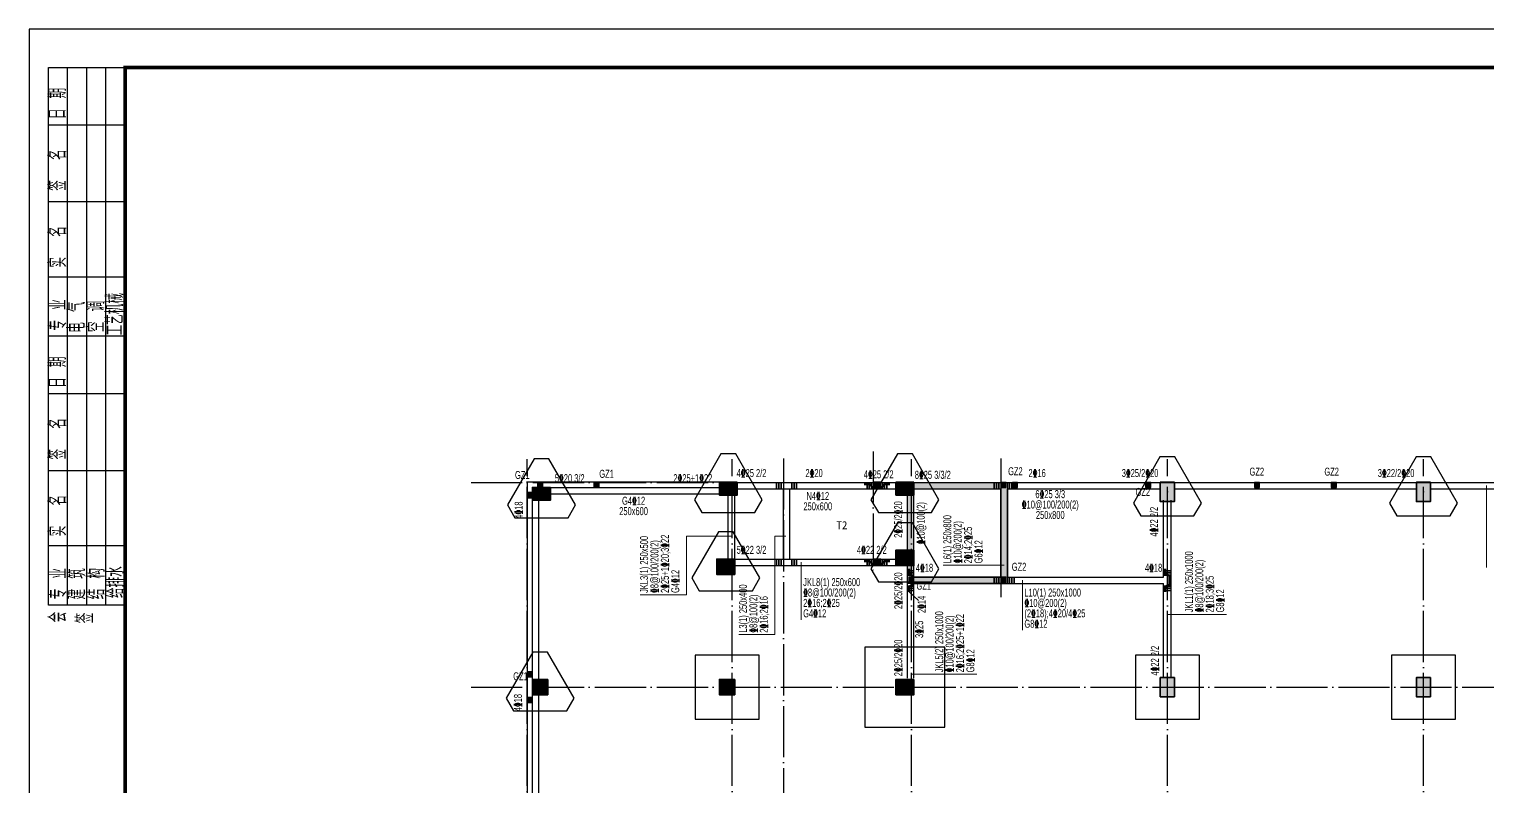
# Model space of a CAD drawing. Extents: x -695511 to 885008, y -751583 to -95266.
# Drawn here: x -250451 to -193477, y -370206 to -340605 of the extents above; entities that cross this region are included whole.
import ezdxf
from ezdxf.enums import TextEntityAlignment as Align

# ---------------------------------------------------------------- set-up
doc = ezdxf.new("R2010")
doc.units = 0
doc.header["$LTSCALE"] = 1000
doc.header["$MEASUREMENT"] = 0
doc.linetypes.add('DOTE', pattern=[2.42, 2, -0.2, 0.02, -0.2])
doc.linetypes.add('线型3', pattern=[750, 500, -250])
for name, color, linetype in [('14', 1, 'Continuous'), ('3T_GLASS', 5, 'Continuous'), ('3T_WOOD', 21, 'Continuous'), ('_0', 7, 'Continuous'), ('BASE', 2, 'Continuous'), ('DOTE', 1, 'Continuous'), ('GZ', 211, 'Continuous'), ('PUB_TITLE', 4, 'Continuous'), ('SEDOTE', 40, 'DOTE'), ('TZ', 11, 'Continuous'), ('填充', 8, 'Continuous')]:
    doc.layers.add(name, color=color, linetype=linetype)
for name, color, linetype, lineweight in [('BEAM', 4, 'Continuous', 25), ('BEAM-DASH', 4, '线型3', 25), ('梁原位标注', 7, 'Continuous', 18), ('梁名称编号', 2, 'Continuous', 18), ('梁标注引线', 2, 'Continuous', 18), ('梁附加吊筋', 1, 'Continuous', 50), ('梁附加箍筋', 1, 'Continuous', 35), ('梁集中标注', 2, 'Continuous', 18), ('砼柱', 2, 'Continuous', 35)]:
    doc.layers.add(name, color=color, linetype=linetype, lineweight=lineweight)
doc.styles.add('hztxt', font='romand_pkpm', dxfattribs={"bigfont": 'gbcbig'})
doc.styles.add('宋体', font='simsun.ttc')
doc.styles.add('样式 1', font='GS_TXT.shx', dxfattribs={"width": 0.7, "height": 375, "bigfont": 'yjkchn.shx'})

# ---------------------------------------------------------------- blocks, each defined once
blk = doc.blocks.new('zw')
at = {"layer": 'DOTE', "linetype": 'DOTE'}
for p, q in [((-185373, -1049032), (-185373, -1007232)), ((-177373, -1049032), (-177373, -1007232)), ((-170373, -1049032), (-170373, -1007232)), ((-160373, -1049032), (-160373, -1007232)), ((-150373, -1049032), (-150373, -1007232)), ((-187573, -1008132), (-73373, -1008132)), ((-187573, -1016132), (-73373, -1016132))]:
    blk.add_line(p, q, dxfattribs=at)
blk = doc.blocks.new('1fmb')
at = {"layer": '3T_WOOD'}
h = blk.add_hatch(dxfattribs=at)
h.set_pattern_fill('钢筋混凝土', color=256, scale=100)
h.set_pattern_definition([(45, (0, 0), (-176.776695, 176.776695), []), (50, (0, 0), (717.2602, -62.75213), [75, -825]), (355, (0, 0), (-138.75133, 752.19213), [60, -660]), (100.4514, (59.8, -5.2), (578.5094, 689.43954), [63.7402, -701.1421]), (46.1842, (0, 200), (1067.24105, -165.519), [112.5, -1237.5]), (96.6356, (88.9, 186.2), (934.6627, 974.1179), [95.6103, -1051.713]), (351.1842, (0, 200), (934.662, 974.1186), [90, -990]), (21, (100, 150), (596.90705, -402.6189), [75, -825]), (326, (100, 150), (243.3153, 725.15005), [60, -660]), (71.4514, (149.74, 116.45), (840.2226, 322.5305), [63.7402, -701.1421]), (37.5, (0, 0), (12.159855, 332.89385), [0, -652, 0, -670, 0, -662.5]), (7.5, (0, 0), (263.06954, 394.41171), [0, -382, 0, -637, 0, -252.5]), (327.5, (-223, 0), (533.82244, -22.55487), [0, -250, 0, -780, 0, -1035]), (317.5, (-323, 0), (583.18617, 100.10498), [0, -325, 0, -518, 0, -735])])
h.paths.add_polyline_path([(-166623, -771847), (-166623, -767894), (-170523, -767894), (-170523, -771847)])
h.paths.add_polyline_path([(-172773, -797244), (-175623, -797244), (-175623, -800094), (-172773, -800094)])
h.paths.add_polyline_path([(-77373, -767894), (-82873, -767894), (-82873, -774044), (-77373, -774044)])
h.paths.add_polyline_path([(-170273, -771597), (-170273, -768144), (-166873, -768144), (-166873, -771597)], flags=16)
h.paths.add_polyline_path([(-173023, -797494), (-173023, -799794), (-175373, -799794), (-175373, -797494)], flags=16)
h.paths.add_polyline_path([(-77623, -768144), (-77623, -773794), (-82623, -773794), (-82623, -768144)], flags=16)
for points in [[(-166623, -771847), (-170523, -771847), (-170523, -767894), (-166623, -767894)], [(-166873, -771597), (-170273, -771597), (-170273, -768144), (-166873, -768144)]]:
    blk.add_lwpolyline(points, close=True, dxfattribs=at)
at = {"layer": 'BEAM'}
for p, q in [((-177273, -767894), (-170773, -767894)), ((-170273, -767894), (-166723, -767894)), ((-166723, -767894), (-160623, -767894)), ((-160123, -767894), (-150623, -767894)), ((-150123, -767894), (-140623, -767894)), ((-184673, -768094), (-177773, -768094)), ((-184673, -768344), (-177773, -768344)), ((-177523, -770894), (-177523, -768394)), ((-177273, -768144), (-170773, -768144)), ((-177273, -770894), (-177273, -768394)), ((-175373, -770894), (-175373, -768144)), ((-175123, -770894), (-175123, -768144)), ((-170523, -770644), (-170523, -768394)), ((-166623, -768144), (-160623, -768144)), ((-166623, -771597), (-166623, -768144)), ((-160123, -768144), (-150623, -768144)), ((-150123, -768144), (-140623, -768144)), ((-185173, -775644), (-185173, -768594)), ((-184923, -775644), (-184923, -768594)), ((-160523, -771597), (-160523, -768594)), ((-160223, -771747), (-160223, -768594)), ((-177273, -770894), (-170773, -770894)), ((-177273, -771144), (-170773, -771144)), ((-170523, -771747), (-170523, -771144)), ((-170523, -775544), (-170523, -771747)), ((-170273, -775544), (-170273, -771847)), ((-170273, -771847), (-166723, -771847)), ((-166723, -771847), (-160523, -771847)), ((-166623, -771597), (-160523, -771597)), ((-160523, -775544), (-160523, -771847)), ((-160223, -775544), (-160223, -771747)), ((-185173, -783644), (-185173, -776144)), ((-184923, -783644), (-184923, -776144))]:
    blk.add_line(p, q, dxfattribs=at)
at = {"layer": 'BEAM-DASH'}
for p, q in [((-170273, -768144), (-166873, -768144)), ((-170273, -770994), (-170273, -768169)), ((-166873, -771597), (-166873, -768144)), ((-170273, -771597), (-170273, -770994)), ((-170273, -771597), (-166873, -771597))]:
    blk.add_line(p, q, dxfattribs=at)
blk = doc.blocks.new('1fcol')
at = {"layer": '填充'}
h = blk.add_hatch(color=256, dxfattribs=at)
h.dxf.hatch_style = 1
h.paths.add_polyline_path([(-213643, -863463), (-214343, -863463), (-214343, -863963), (-213643, -863963)])
h = blk.add_hatch(color=256, dxfattribs=at)
h.dxf.hatch_style = 1
h.paths.add_polyline_path([(-206343, -863263), (-207043, -863263), (-207043, -863763), (-206343, -863763)])
h = blk.add_hatch(color=256, dxfattribs=at)
h.dxf.hatch_style = 1
h.paths.add_polyline_path([(-199443, -863263), (-200143, -863263), (-200143, -863763), (-199443, -863763)])
h = blk.add_hatch(color=256, dxfattribs=at)
h.dxf.hatch_style = 1
h.paths.add_polyline_path([(-189268, -863263), (-189818, -863263), (-189818, -864013), (-189268, -864013)])
h = blk.add_hatch(color=256, dxfattribs=at)
h.dxf.hatch_style = 1
h.paths.add_polyline_path([(-179268, -863263), (-179818, -863263), (-179818, -864013), (-179268, -864013)])
h = blk.add_hatch(color=256, dxfattribs=at)
h.dxf.hatch_style = 1
h.paths.add_polyline_path([(-199443, -865913), (-200143, -865913), (-200143, -866513), (-199443, -866513)])
h = blk.add_hatch(color=256, dxfattribs=at)
h.dxf.hatch_style = 1
h.paths.add_polyline_path([(-206443, -866263), (-207143, -866263), (-207143, -866863), (-206443, -866863)])
h = blk.add_hatch(color=256, dxfattribs=at)
h.dxf.hatch_style = 1
h.paths.add_polyline_path([(-213743, -870963), (-214343, -870963), (-214343, -871563), (-213743, -871563)])
h = blk.add_hatch(color=256, dxfattribs=at)
h.dxf.hatch_style = 1
h.paths.add_polyline_path([(-206443, -870963), (-207043, -870963), (-207043, -871563), (-206443, -871563)])
h = blk.add_hatch(color=256, dxfattribs=at)
h.dxf.hatch_style = 1
h.paths.add_polyline_path([(-199443, -870963), (-200143, -870963), (-200143, -871563), (-199443, -871563)])
h = blk.add_hatch(color=256, dxfattribs=at)
h.dxf.hatch_style = 1
h.paths.add_polyline_path([(-189268, -870888), (-189818, -870888), (-189818, -871638), (-189268, -871638)])
h = blk.add_hatch(color=256, dxfattribs=at)
h.dxf.hatch_style = 1
h.paths.add_polyline_path([(-179268, -870888), (-179818, -870888), (-179818, -871638), (-179268, -871638)])
at = {"layer": '砼柱', "lineweight": 35}
for points in [[(-213643, -863463), (-214343, -863463), (-214343, -863963), (-213643, -863963)], [(-206343, -863263), (-207043, -863263), (-207043, -863763), (-206343, -863763)], [(-199443, -863263), (-200143, -863263), (-200143, -863763), (-199443, -863763)], [(-189268, -863263), (-189818, -863263), (-189818, -864013), (-189268, -864013)], [(-179268, -863263), (-179818, -863263), (-179818, -864013), (-179268, -864013)], [(-199443, -865913), (-200143, -865913), (-200143, -866513), (-199443, -866513)], [(-206443, -866263), (-207143, -866263), (-207143, -866863), (-206443, -866863)], [(-213743, -870963), (-214343, -870963), (-214343, -871563), (-213743, -871563)], [(-206443, -870963), (-207043, -870963), (-207043, -871563), (-206443, -871563)], [(-199443, -870963), (-200143, -870963), (-200143, -871563), (-199443, -871563)], [(-189268, -870888), (-189818, -870888), (-189818, -871638), (-189268, -871638)], [(-179268, -870888), (-179818, -870888), (-179818, -871638), (-179268, -871638)]]:
    blk.add_lwpolyline(points, close=True, dxfattribs=at)
blk = doc.blocks.new('1fgzz')
at = {"layer": 'GZ'}
h = blk.add_hatch(color=256, dxfattribs=at)
h.dxf.hatch_style = 1
h.paths.add_polyline_path([(-184082, -630301), (-184082, -630101), (-184282, -630101), (-184282, -630301)])
h = blk.add_hatch(color=256, dxfattribs=at)
h.dxf.hatch_style = 1
h.paths.add_polyline_path([(-183682, -629901), (-183682, -629701), (-183882, -629701), (-183882, -629901)])
h = blk.add_hatch(color=256, dxfattribs=at)
h.dxf.hatch_style = 1
h.paths.add_polyline_path([(-181482, -629901), (-181482, -629701), (-181682, -629701), (-181682, -629901)])
h = blk.add_hatch(color=256, dxfattribs=at)
h.dxf.hatch_style = 1
h.paths.add_polyline_path([(-165582, -629901), (-165582, -629701), (-165782, -629701), (-165782, -629901)])
h = blk.add_hatch(color=256, dxfattribs=at)
h.dxf.hatch_style = 1
h.paths.add_polyline_path([(-165132, -629901), (-165132, -629701), (-165332, -629701), (-165332, -629901)])
h = blk.add_hatch(color=256, dxfattribs=at)
h.dxf.hatch_style = 1
h.paths.add_polyline_path([(-159932, -629901), (-159932, -629701), (-160132, -629701), (-160132, -629901)])
h = blk.add_hatch(color=256, dxfattribs=at)
h.dxf.hatch_style = 1
h.paths.add_polyline_path([(-155682, -629901), (-155682, -629701), (-155882, -629701), (-155882, -629901)])
h = blk.add_hatch(color=256, dxfattribs=at)
h.dxf.hatch_style = 1
h.paths.add_polyline_path([(-152682, -629901), (-152682, -629701), (-152882, -629701), (-152882, -629901)])
h = blk.add_hatch(color=256, dxfattribs=at)
h.dxf.hatch_style = 1
h.paths.add_polyline_path([(-169182, -633601), (-169182, -633401), (-169382, -633401), (-169382, -633601)])
h = blk.add_hatch(color=256, dxfattribs=at)
h.dxf.hatch_style = 1
h.paths.add_polyline_path([(-165582, -633601), (-165582, -633401), (-165782, -633401), (-165782, -633601)])
h = blk.add_hatch(color=256, dxfattribs=at)
h.dxf.hatch_style = 1
h.paths.add_polyline_path([(-184082, -637301), (-184082, -637101), (-184282, -637101), (-184282, -637301)])
h = blk.add_hatch(color=256, dxfattribs=at)
h.dxf.hatch_style = 1
h.paths.add_polyline_path([(-184082, -638301), (-184082, -638101), (-184282, -638101), (-184282, -638301)])
for points in [[(-184082, -630301), (-184082, -630101), (-184282, -630101), (-184282, -630301), (-184082, -630301)], [(-183682, -629901), (-183682, -629701), (-183882, -629701), (-183882, -629901), (-183682, -629901)], [(-181482, -629901), (-181482, -629701), (-181682, -629701), (-181682, -629901), (-181482, -629901)], [(-165582, -629901), (-165582, -629701), (-165782, -629701), (-165782, -629901), (-165582, -629901)], [(-165132, -629901), (-165132, -629701), (-165332, -629701), (-165332, -629901), (-165132, -629901)], [(-159932, -629901), (-159932, -629701), (-160132, -629701), (-160132, -629901), (-159932, -629901)], [(-155682, -629901), (-155682, -629701), (-155882, -629701), (-155882, -629901), (-155682, -629901)], [(-152682, -629901), (-152682, -629701), (-152882, -629701), (-152882, -629901), (-152682, -629901)], [(-169182, -633601), (-169182, -633401), (-169382, -633401), (-169382, -633601), (-169182, -633601)], [(-165582, -633601), (-165582, -633401), (-165782, -633401), (-165782, -633601), (-165582, -633601)], [(-184082, -637301), (-184082, -637101), (-184282, -637101), (-184282, -637301), (-184082, -637301)], [(-184082, -638301), (-184082, -638101), (-184282, -638101), (-184282, -638301), (-184082, -638301)]]:
    blk.add_lwpolyline(points, dxfattribs=at)
blk = doc.blocks.new('ct1')
at = {"layer": 'BASE', "color": 9}
for points in [[(-530939, -664707), (-531977, -666506), (-531689, -667006), (-529611, -667006), (-529323, -666506), (-530361, -664707)], [(-524039, -664707), (-525077, -666506), (-524789, -667006), (-522711, -667006), (-522423, -666506), (-523461, -664707)], [(-513789, -664832), (-514827, -666631), (-514539, -667131), (-512461, -667131), (-512173, -666631), (-513211, -664832)], [(-503789, -664832), (-504827, -666631), (-504539, -667131), (-502461, -667131), (-502173, -666631), (-503211, -664832)], [(-538239, -664907), (-539277, -666706), (-538989, -667206), (-536911, -667206), (-536623, -666706), (-537661, -664907)], [(-524039, -667407), (-525077, -669206), (-524789, -669706), (-522711, -669706), (-522423, -669206), (-523461, -667407)], [(-531039, -667757), (-532077, -669556), (-531789, -670056), (-529711, -670056), (-529423, -669556), (-530461, -667757)], [(-525311, -675384), (-522189, -675384), (-522189, -672262), (-525311, -672262)], [(-538289, -672457), (-539327, -674256), (-539039, -674756), (-536961, -674756), (-536673, -674256), (-537711, -672457)], [(-529450, -675073), (-529450, -672573), (-531950, -672573), (-531950, -675073)], [(-512250, -675073), (-512250, -672573), (-514750, -672573), (-514750, -675073)], [(-502250, -675073), (-502250, -672573), (-504750, -672573), (-504750, -675073)]]:
    blk.add_lwpolyline(points, close=True, dxfattribs=at)
for p in [(-537950, -666273), (-530650, -666073), (-523750, -666073), (-513500, -666198), (-503500, -666198), (-523750, -668773), (-530750, -669123), (-538000, -673823), (-530700, -673823), (-523750, -673823), (-513500, -673823), (-503500, -673823)]:
    blk.add_point(p, dxfattribs=at)
blk = doc.blocks.new('A$C393D5F54')
at = {"layer": '14'}
for p, q in [((0, 446), (0, 14446)), ((0, 14446), (2000, 14446)), ((500, 446), (500, 14446)), ((1000, 446), (1000, 14446)), ((1500, 446), (1500, 14446)), ((2000, 446), (2000, 14446)), ((2000, 12946), (0, 12946)), ((2000, 10946), (0, 10946)), ((2000, 8990), (0, 8990)), ((2000, 7446), (0, 7446)), ((2000, 5946), (0, 5946)), ((2000, 3946), (0, 3946)), ((2000, 1990), (0, 1990)), ((2000, 446), (0, 446))]:
    blk.add_line(p, q, dxfattribs=at)
at = {"layer": '14', "style": 'hztxt', "width": 0.85}
for s, p in [('日 期', (462, 13105)), ('签  名', (466, 11238)), ('实  名', (466, 9238)), ('专 业', (472, 7598)), ('工艺机械', (1953, 7471)), ('电 气', (957, 7540)), ('空 调', (1460, 7558)), ('日 期', (462, 6105)), ('签  名', (466, 4238)), ('实  名', (466, 2238)), ('专 业', (480, 598)), ('建 筑', (967, 592)), ('结 构', (1470, 597)), ('给排水', (1970, 629)), ('会', (470, -3)), ('签', (1174, -27))]:
    blk.add_text(s, height=450, rotation=90, dxfattribs=at).set_placement(p)

msp = doc.modelspace()

# ---------------------------------------------------------------- hatches: boundary and pattern name
at = {"layer": 'TZ'}
h = msp.add_hatch(color=256, dxfattribs=at)
h.dxf.hatch_style = 1
h.paths.add_polyline_path([(-217483.3, -358308.8), (-217483.3, -358508.8), (-217183.3, -358508.8), (-217183.3, -358308.8)])
h = msp.add_hatch(color=256, dxfattribs=at)
h.dxf.hatch_style = 1
h.paths.add_polyline_path([(-217483.3, -361308.8), (-217483.3, -361508.8), (-217183.3, -361508.8), (-217183.3, -361308.8)])

# ---------------------------------------------------------------- linework, layer by layer
at = {"layer": '_0'}
msp.add_lwpolyline([(-223493.3, -358308.8), (-230993.3, -358308.8), (-230993.3, -398308.8), (-223493.3, -398308.8)], dxfattribs=at)
at = {"layer": 'PUB_TITLE'}
msp.add_lwpolyline([(-250451, -429704.5), (-92801, -429704.5), (-92801, -340604.5), (-250451, -340604.5)], close=True, dxfattribs=at)
at = {"layer": 'PUB_TITLE', "const_width": 150}
msp.add_lwpolyline([(-246701, -428204.5), (-94301, -428204.5), (-94301, -342104.5), (-246701, -342104.5)], close=True, dxfattribs=at)
at = {"layer": 'SEDOTE', "linetype": 'DOTE'}
for p, q in [((-220993.3, -357372.5), (-220993.3, -399608.5)), ((-212493.3, -357372.5), (-212493.3, -362792.8))]:
    msp.add_line(p, q, dxfattribs=at)
msp.add_lwpolyline([(-217483.3, -357103.3), (-217483.3, -361931.6)], dxfattribs=at)
at = {"layer": 'TZ'}
for points in [[(-217483.3, -358308.8), (-217483.3, -358508.8), (-217183.3, -358508.8), (-217183.3, -358308.8)], [(-217483.3, -361308.8), (-217483.3, -361508.8), (-217183.3, -361508.8), (-217183.3, -361308.8)]]:
    msp.add_lwpolyline(points, close=True, dxfattribs=at)
at = {"layer": '梁原位标注'}
msp.add_lwpolyline([(-216080.8, -362581), (-215712.9, -362923.8)], dxfattribs=at)
at = {"layer": '梁标注引线', "color": 6, "lineweight": 18}
for p, q in [((-193534.2, -358433.8), (-193534.2, -361640.2)), ((-220294.7, -361433.8), (-220294.7, -363676.3)), ((-205993.3, -363467.7), (-203683.2, -363467.7)), ((-216018.3, -365808.7), (-213437.9, -365808.7))]:
    msp.add_line(p, q, dxfattribs=at)
at = {"layer": '梁标注引线', "color": 3, "lineweight": 18}
for p, q in [((-212368.3, -361551.3), (-214746, -361551.3)), ((-211653.6, -362133.8), (-211653.6, -364083.6))]:
    msp.add_line(p, q, dxfattribs=at)
at = {"layer": '梁标注引线', "color": 6, "lineweight": 18}
msp.add_lwpolyline([(-223018.3, -360408.8), (-224779.6, -360408.8), (-224779.6, -362706.1), (-226589.7, -362706.1)], dxfattribs=at)
at = {"layer": '梁标注引线', "color": 3, "lineweight": 18}
msp.add_lwpolyline([(-220893.3, -360408.8), (-221323.2, -360408.8), (-221323.2, -364260.2), (-222727.1, -364260.2)], dxfattribs=at)
at = {"layer": '梁附加吊筋', "lineweight": 50}
for points in [[(-217833.5, -358386.3), (-217633.5, -358386.3), (-217483.5, -358536.3), (-217183.5, -358536.3), (-217033.5, -358386.3), (-216833.5, -358386.3)], [(-217833.5, -361386.3), (-217633.5, -361386.3), (-217483.5, -361536.3), (-217183.5, -361536.3), (-217033.5, -361386.3), (-216833.5, -361386.3)], [(-216080.8, -362581), (-216080.8, -362381), (-215955.8, -362308.8), (-215955.8, -361958.8), (-216080.8, -361886.7), (-216080.8, -361686.7)], [(-206080.8, -362581), (-206080.8, -362381), (-205905.8, -362308.8), (-205905.8, -361958.8), (-206080.8, -361886.7), (-206080.8, -361686.7)]]:
    msp.add_lwpolyline(points, dxfattribs=at)
at = {"layer": '梁附加箍筋', "lineweight": 35}
for p, q in [((-221255.8, -358558.8), (-221255.8, -358308.8)), ((-221168.3, -358558.8), (-221168.3, -358308.8)), ((-221080.8, -358558.8), (-221080.8, -358308.8)), ((-220655.8, -358558.8), (-220655.8, -358308.8)), ((-220568.3, -358558.8), (-220568.3, -358308.8)), ((-220480.8, -358558.8), (-220480.8, -358308.8)), ((-217725.3, -358558.8), (-217725.3, -358308.8)), ((-217637.8, -358558.8), (-217637.8, -358308.8)), ((-217550.3, -358558.8), (-217550.3, -358308.8)), ((-217125.3, -358558.8), (-217125.3, -358308.8)), ((-217037.8, -358558.8), (-217037.8, -358308.8)), ((-216950.3, -358558.8), (-216950.3, -358308.8)), ((-212755.8, -358558.8), (-212755.8, -358308.8)), ((-212668.3, -358558.8), (-212668.3, -358308.8)), ((-212580.8, -358558.8), (-212580.8, -358308.8)), ((-212155.8, -358558.8), (-212155.8, -358308.8)), ((-212068.3, -358558.8), (-212068.3, -358308.8)), ((-211980.8, -358558.8), (-211980.8, -358308.8)), ((-221255.8, -361558.8), (-221255.8, -361308.8)), ((-221168.3, -361558.8), (-221168.3, -361308.8)), ((-221080.8, -361558.8), (-221080.8, -361308.8)), ((-220655.8, -361558.8), (-220655.8, -361308.8)), ((-220568.3, -361558.8), (-220568.3, -361308.8)), ((-220480.8, -361558.8), (-220480.8, -361308.8)), ((-217725.3, -361558.8), (-217725.3, -361308.8)), ((-217637.8, -361558.8), (-217637.8, -361308.8)), ((-217550.3, -361558.8), (-217550.3, -361308.8)), ((-217125.3, -361558.8), (-217125.3, -361308.8)), ((-217037.8, -361558.8), (-217037.8, -361308.8)), ((-216950.3, -361558.8), (-216950.3, -361308.8)), ((-215893.3, -361762.3), (-216143.3, -361762.3)), ((-205843.3, -361762.3), (-206143.3, -361762.3)), ((-215893.3, -361849.8), (-216143.3, -361849.8)), ((-215893.3, -361937.3), (-216143.3, -361937.3)), ((-212755.8, -362262.4), (-212755.8, -362012.4)), ((-212668.3, -362262.4), (-212668.3, -362012.4)), ((-212580.8, -362262.4), (-212580.8, -362012.4)), ((-212155.8, -362262.4), (-212155.8, -362012.4)), ((-212068.3, -362262.4), (-212068.3, -362012.4)), ((-211980.8, -362262.4), (-211980.8, -362012.4)), ((-205843.3, -361849.8), (-206143.3, -361849.8)), ((-205843.3, -361937.3), (-206143.3, -361937.3)), ((-215893.3, -362362.3), (-216143.3, -362362.3)), ((-215893.3, -362449.8), (-216143.3, -362449.8)), ((-215893.3, -362537.3), (-216143.3, -362537.3)), ((-205843.3, -362362.3), (-206143.3, -362362.3)), ((-205843.3, -362449.8), (-206143.3, -362449.8)), ((-205843.3, -362537.3), (-206143.3, -362537.3))]:
    msp.add_line(p, q, dxfattribs=at)

# ---------------------------------------------------------------- block references
for name, p in [('zw', (-45620.4, 649822.7)), ('1fcol', (-16450.6, 504954))]:
    msp.add_blockref(name, p)
at = {"layer": '14', "color": 6, "xscale": 1.5, "yscale": 1.5, "zscale": 1.5}
msp.add_blockref('A$C393D5F54', (-249701, -363772.9), dxfattribs=at)
at = {"layer": '3T_GLASS'}
msp.add_blockref('1fmb', (-45620.4, 409584.7), dxfattribs=at)
at = {"layer": 'GZ'}
for name, p in [('ct1', (307506.8, 307514.2)), ('1fgzz', (-46711.7, 271391.8))]:
    msp.add_blockref(name, p, dxfattribs=at)

# ---------------------------------------------------------------- texts
at = {"color": 2, "style": '宋体'}
msp.add_text('T2', height=312.5, dxfattribs=at).set_placement((-218916.3, -360233.6), align=Align.BOTTOM_LEFT)
at = {"layer": 'GZ', "style": '样式 1', "width": 0.7}
for s, p in [('GZ2', (-212214.6, -358125.6)), ('GZ2', (-202784.1, -358141.1)), ('GZ2', (-199860.6, -358141.1)), ('GZ1', (-231475.1, -358271.1)), ('GZ1', (-228182.6, -358226.6)), ('GZ2', (-207239.1, -358932.6)), ('GZ2', (-212072.6, -361859.1)), ('GZ1', (-215793.1, -362597.6)), ('GZ1', (-231543.1, -366136.6))]:
    msp.add_text(s, height=312.5, dxfattribs=at).set_placement(p, align=Align.BOTTOM_LEFT)
at = {"layer": '梁原位标注', "style": '样式 1', "width": 0.7}
for s, p in [('4%%13225 2/2', (-222818.3, -358196.3)), ('5%%13220 3/2', (-229918.3, -358396.3)), ('8%%13225 3/3/2', (-215859.4, -358264.8)), ('5%%13222 3/2', (-222818.3, -361196.3)), ('4%%13218', (-215818.3, -361896.3))]:
    msp.add_text(s, height=312.5, dxfattribs=at).set_placement(p, align=Align.BOTTOM_LEFT)
for s, p in [('2%%13220', (-219793.3, -358196.3)), ('2%%13216', (-211080.8, -358196.3))]:
    msp.add_text(s, height=312.5, dxfattribs=at).set_placement(p, align=Align.BOTTOM_CENTER)
for s, p in [('3%%13225/2%%13220', (-206343.3, -358196.3)), ('3%%13222/2%%13220', (-196343.3, -358196.3)), ('2%%13225+1%%13222', (-223768.3, -358396.3)), ('4%%13225 2/2', (-216688.2, -358247.3)), ('4%%13222 2/2', (-216955.5, -361196.3)), ('4%%13218', (-206193.3, -361896.3))]:
    msp.add_text(s, height=312.5, dxfattribs=at).set_placement(p, align=Align.BOTTOM_RIGHT)
for s, p in [('G4%%13212', (-226843.3, -358871.3)), ('N4%%13212', (-219647.4, -358683.7)), ('6%%13225 3/3', (-210568.1, -358614.2)), ('250x600', (-226843.3, -359277.6)), ('250x600', (-219647.4, -359089.9)), ('%%13210@100/200(2)', (-210568.1, -359020.5)), ('250x800', (-210568.1, -359426.7))]:
    msp.add_text(s, height=312.5, dxfattribs=at).set_placement(p, align=Align.TOP_CENTER)
for p in [(-231082.8, -359057.3), (-231110.8, -366578.3)]:
    msp.add_text('4%%13218', height=312.5, rotation=90, dxfattribs=at).set_placement(p, align=Align.BOTTOM_RIGHT)
for s, p in [('2%%13225/2%%13220', (-216258.9, -360478.3)), ('4%%13222 2/2', (-206266.4, -360429.3)), ('2%%13225/2%%13220', (-216254.7, -363260.3)), ('2%%13225/2%%13220', (-216255.8, -365883.8)), ('4%%13222 2/2', (-206230.8, -365858.8))]:
    msp.add_text(s, height=312.5, rotation=90, dxfattribs=at).set_placement(p, align=Align.BOTTOM_LEFT)
for s, p in [('%%13210@100(2)', (-215780.8, -359908.8)), ('2%%13214', (-215748.3, -363078.3)), ('3%%13225', (-215844.3, -364051.3))]:
    msp.add_text(s, height=312.5, rotation=90, dxfattribs=at).set_placement(p, align=Align.TOP_CENTER)
at = {"layer": '梁名称编号', "color": 3, "style": '样式 1', "width": 0.7}
for s, p in [('L6(1) 250x800', (-214746, -361476.3)), ('L3(1) 250x400', (-222727.1, -364185.2))]:
    msp.add_text(s, height=312.5, rotation=90, dxfattribs=at).set_placement(p, align=Align.TOP_LEFT)
at = {"layer": '梁名称编号', "color": 6, "style": '样式 1', "width": 0.7}
msp.add_text('JKL3(1) 250x500', height=312.5, rotation=90, dxfattribs=at).set_placement((-226589.7, -362631.1), align=Align.TOP_LEFT)
for s, p in [('JKL1(1) 250x1000', (-204901.9, -363392.7)), ('JKL5(2) 250x1000', (-214656.7, -365733.7))]:
    msp.add_text(s, height=312.5, rotation=90, dxfattribs=at).set_placement(p, align=Align.BOTTOM_LEFT)
msp.add_text('JKL8(1) 250x600', height=312.5, dxfattribs=at).set_placement((-220219.7, -362457.6), align=Align.BOTTOM_LEFT)
at = {"layer": '梁名称编号', "color": 3, "style": '样式 1', "width": 0.7}
msp.add_text('L10(1) 250x1000', height=312.5, dxfattribs=at).set_placement((-211578.6, -362864.8), align=Align.BOTTOM_LEFT)
at = {"layer": '梁集中标注', "color": 3, "style": '样式 1', "width": 0.7}
for s, p in [('%%13210@200(2)', (-214339.7, -361476.3)), ('2%%13214;2%%13225', (-213933.5, -361476.3)), ('G6%%13212', (-213527.2, -361476.3)), ('%%1328@100(2)', (-222320.8, -364185.2)), ('2%%13216;2%%13216', (-221914.6, -364185.2))]:
    msp.add_text(s, height=312.5, rotation=90, dxfattribs=at).set_placement(p, align=Align.TOP_LEFT)
at = {"layer": '梁集中标注', "color": 6, "style": '样式 1', "width": 0.7}
for s, p in [('%%1328@100/200(2)', (-226183.4, -362631.1)), ('2%%13225+1%%13220;3%%13222', (-225777.2, -362631.1)), ('G4%%13212', (-225370.9, -362631.1))]:
    msp.add_text(s, height=312.5, rotation=90, dxfattribs=at).set_placement(p, align=Align.TOP_LEFT)
for s, p in [('%%1328@100/200(2)', (-204495.7, -363392.7)), ('2%%13218;3%%13225', (-204089.4, -363392.7)), ('G8%%13212', (-203683.2, -363392.7)), ('2%%13216;2%%13225+1%%13222', (-213844.2, -365733.7)), ('%%13210@100/200(2)', (-214250.4, -365733.7)), ('G8%%13212', (-213437.9, -365733.7))]:
    msp.add_text(s, height=312.5, rotation=90, dxfattribs=at).set_placement(p, align=Align.BOTTOM_LEFT)
for s, p in [('2%%13216;2%%13225', (-220219.7, -363270.1)), ('%%1328@100/200(2)', (-220219.7, -362863.8)), ('G4%%13212', (-220219.7, -363676.3))]:
    msp.add_text(s, height=312.5, dxfattribs=at).set_placement(p, align=Align.BOTTOM_LEFT)
at = {"layer": '梁集中标注', "color": 3, "style": '样式 1', "width": 0.7}
for s, p in [('%%13210@200(2)', (-211578.6, -363271.1)), ('(2%%13218);4%%13220/4%%13225', (-211578.6, -363677.3)), ('G8%%13212', (-211578.6, -364083.6))]:
    msp.add_text(s, height=312.5, dxfattribs=at).set_placement(p, align=Align.BOTTOM_LEFT)

doc.saveas('drawing.dxf')
